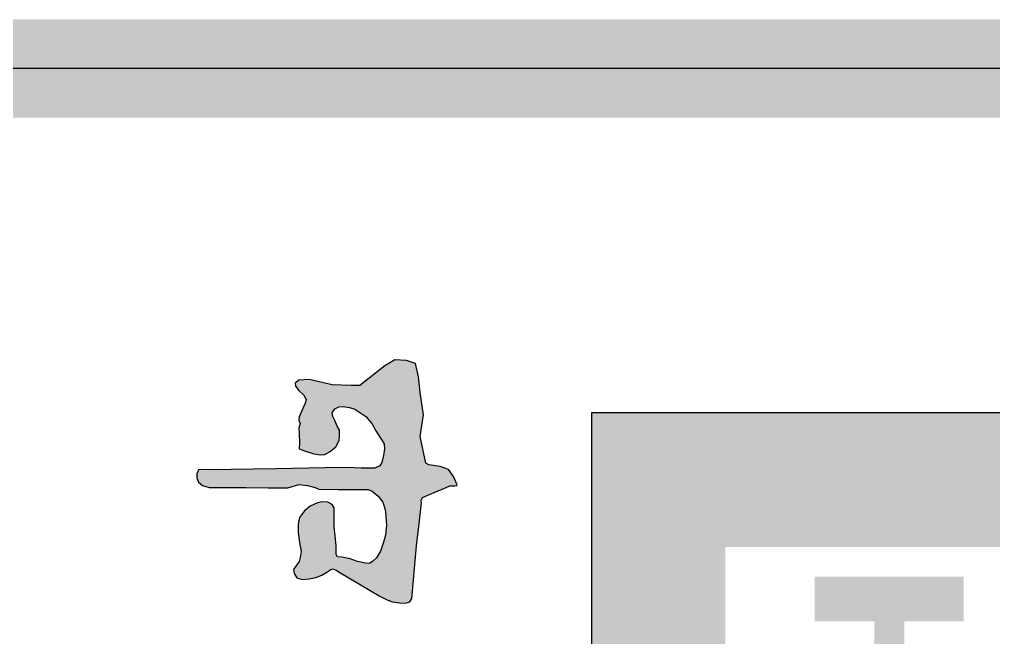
# Model space of a CAD drawing. Extents: x 196430 to 818205, y 904526 to 1974626.
# Drawn here: x 696658 to 698144, y 1838608 to 1839551 of the extents above; entities that cross this region are included whole.
import ezdxf

# ---------------------------------------------------------------- set-up
doc = ezdxf.new("R2010")
doc.units = 0
doc.header["$LTSCALE"] = 1000
doc.header["$MEASUREMENT"] = 0
doc.layers.add('FRAME', color=7, linetype='Continuous')

# ---------------------------------------------------------------- blocks, each defined once
blk = doc.blocks.new('A0')
h = blk.add_hatch(color=256)
h.paths.add_polyline_path([(439903, 457729), (439903, 459229), (438403, 459229), (438403, 457729)])
h.paths.add_polyline_path([(439562.1, 458138.1), (439562.1, 458297.2), (439107.5, 458297.2), (439107.5, 458138.1), (438971.2, 458138.1), (438971.2, 458297.2), (438743.9, 458297.2), (438743.9, 458138.1), (438607.5, 458138.1), (438607.5, 458342.6), (439698.5, 458342.6), (439698.5, 458138.1)], flags=16)
h.paths.add_polyline_path([(439107.5, 457933.5), (438880.3, 457933.5), (438880.3, 457979), (438971.2, 457979), (438971.2, 458047.2), (438743.9, 458047.2), (438743.9, 457979), (438834.8, 457979), (438834.8, 457933.5), (438607.5, 457933.5), (438607.5, 458092.6), (439107.5, 458092.6)], flags=16)
h.paths.add_polyline_path([(439312.1, 458388.1), (439312.1, 458433.5), (439562.1, 458433.5), (439562.1, 458524.5), (438743.9, 458524.5), (438743.9, 458433.5), (439107.5, 458433.5), (439107.5, 458388.1), (438607.5, 458388.1), (438607.5, 458569.9), (439698.5, 458569.9), (439698.5, 458388.1)], flags=16)
h.paths.add_polyline_path([(439312.1, 458615.4), (439312.1, 458660.8), (439562.1, 458660.8), (439562.1, 458774.5), (439107.5, 458774.5), (439107.5, 458615.4), (438607.5, 458615.4), (438607.5, 458819.9), (438834.8, 458819.9), (438834.8, 458774.5), (438743.9, 458774.5), (438743.9, 458660.8), (438971.2, 458660.8), (438971.2, 458819.9), (439698.5, 458819.9), (439698.5, 458615.4)], flags=16)
h.paths.add_polyline_path([(439107.5, 458865.4), (438880.3, 458865.4), (438880.3, 458910.8), (438971.2, 458910.8), (438971.2, 458979), (438743.9, 458979), (438743.9, 458910.8), (438834.8, 458910.8), (438834.8, 458865.4), (438607.5, 458865.4), (438607.5, 459024.5), (439107.5, 459024.5)], flags=16)
at = {"layer": 'FRAME'}
blk.add_hatch(color=256, dxfattribs=at).paths.add_polyline_path([(438135.9, 459026.2), (438139.8, 459055.7), (438143.6, 459091.6), (438143.3, 459095.7), (438145.5, 459099.7), (438163.2, 459107.3), (438181.5, 459115.3), (438187.2, 459117.6), (438194.5, 459117.6), (438197.5, 459118.2), (438198.3, 459119.4), (438192.7, 459132), (438184.9, 459142.7), (438172.4, 459147.1), (438154.8, 459149.9), (438150.6, 459152.4), (438141.7, 459192.7), (438146.6, 459226.2), (438141.5, 459260.1), (438139.3, 459284.1), (438134.5, 459304.2), (438120.9, 459308.9), (438103.1, 459309.7), (438087.7, 459300.6), (438049.5, 459270.5), (438036.6, 459270.5), (438007.5, 459271.8), (437972.1, 459279.8), (437956.6, 459278.7), (437951.1, 459274.3), (437951.5, 459269.9), (437956.8, 459262.9), (437964.2, 459256.1), (437968, 459249.3), (437966.3, 459243.8), (437957.2, 459222.8), (437956.8, 459217.3), (437958.5, 459212.9), (437956.6, 459205.5), (437957, 459197.4), (437957.6, 459183.4), (437957.2, 459173.9), (437965.1, 459171.1), (437979.7, 459166.5), (437989.8, 459164.8), (437996.2, 459165.4), (438004.4, 459170.3), (438012.9, 459177.1), (438018, 459186.8), (438018.8, 459194.2), (438018.4, 459202.7), (438015.2, 459208.8), (438011.4, 459217.5), (438008.7, 459223.5), (438007.2, 459229.2), (438011.6, 459234.9), (438017.8, 459238.1), (438024.2, 459238.7), (438033.7, 459237.4), (438041.9, 459234.7), (438049.6, 459229.6), (438058.7, 459223.4), (438067.8, 459213), (438074.2, 459201.8), (438082.2, 459188.7), (438086.7, 459181.5), (438087.5, 459174.1), (438086, 459164.1), (438083.1, 459153.1), (438080.3, 459148.2), (438072.7, 459144.6), (438051.8, 459144.6), (438030, 459145.8), (437996.3, 459145.1), (437922.5, 459143.4), (437819.2, 459142.2), (437805.9, 459142.7), (437803.4, 459142.3), (437801, 459135.9), (437800.7, 459129.8), (437803.5, 459123.3), (437809.4, 459118.4), (437819.5, 459115.2), (437875.8, 459115.1), (437909.5, 459114.6), (437939.9, 459114.6), (437956.4, 459119.5), (437969.8, 459118.3), (437981.3, 459114.9), (437987, 459112.4), (438016.8, 459111.9), (438052.5, 459112.1), (438062.2, 459112.1), (438068.7, 459109.3), (438077.4, 459102.1), (438084.6, 459092.8), (438088.2, 459081.8), (438089.4, 459071.3), (438090.2, 459057.1), (438088.7, 459042.5), (438085.9, 459031.7), (438081.2, 459018.1), (438075.3, 459008), (438069.4, 459002.6), (438064.2, 458999.2), (438058.3, 458999.5), (438046.3, 459002.1), (438035, 459006.2), (438022.1, 459009), (438015.5, 459009.5), (438013.7, 459012.8), (438013.4, 459026.2), (438011.9, 459041.4), (438010.3, 459055.2), (438010.6, 459066), (438010.3, 459075.5), (438010.3, 459084), (438007.3, 459089.2), (438000.6, 459093), (437992.4, 459093.5), (437984.9, 459092), (437973.9, 459086.8), (437965.2, 459079.4), (437957.4, 459069.6), (437955.4, 459059.4), (437955.4, 459046.5), (437957.4, 459031.1), (437960, 459017.5), (437958.7, 459008.5), (437957.2, 459002.3), (437953.1, 458996.9), (437948.6, 458989.9), (437949.2, 458983.8), (437953.3, 458977.4), (437961.5, 458975), (437972.3, 458975.6), (437982.5, 458977.9), (437991.5, 458981.5), (437999.5, 458985.8), (438007.5, 458991.4), (438013.6, 458989.2), (438019.2, 458985.6), (438051.7, 458966.4), (438079.2, 458950), (438092.3, 458943.3), (438099.6, 458940.6), (438110.1, 458939), (438119.3, 458938.6), (438125.9, 458940.6), (438128.8, 458945.8), (438130.2, 458957.1)])
blk.add_lwpolyline([(438403, 459229), (438403, 457729), (439903, 457729), (439903, 459229)], close=True)
blk.add_line((440428, 459754), (434428, 459754), dxfattribs=at)
at = {"layer": 'FRAME', "const_width": 150}
blk.add_lwpolyline([(434428, 459754), (440428, 459754), (440428, 418054)], dxfattribs=at)
at = {"layer": 'FRAME'}
blk.add_lwpolyline([(438198.3, 459119.4), (438192.7, 459132), (438184.9, 459142.7), (438172.4, 459147.1), (438154.8, 459149.9), (438150.6, 459152.4), (438141.7, 459192.7), (438146.6, 459226.2), (438141.5, 459260.1), (438139.3, 459284.1), (438134.5, 459304.2), (438120.9, 459308.9), (438103.1, 459309.7), (438087.7, 459300.6), (438049.5, 459270.5), (438036.6, 459270.5), (438007.5, 459271.8), (437972.1, 459279.8), (437956.6, 459278.7), (437951.1, 459274.3), (437951.5, 459269.9), (437956.8, 459262.9), (437964.2, 459256.1), (437968, 459249.3), (437966.3, 459243.8), (437957.2, 459222.8), (437956.8, 459217.3), (437958.5, 459212.9), (437956.6, 459205.5), (437957, 459197.4), (437957.6, 459183.4), (437957.2, 459173.9), (437965.1, 459171.1), (437979.7, 459166.5), (437989.8, 459164.8), (437996.2, 459165.4), (438004.4, 459170.3), (438012.9, 459177.1), (438018, 459186.8), (438018.8, 459194.2), (438018.4, 459202.7), (438015.2, 459208.8), (438011.4, 459217.5), (438008.7, 459223.5), (438007.2, 459229.2), (438011.6, 459234.9), (438017.8, 459238.1), (438024.2, 459238.7), (438033.7, 459237.4), (438041.9, 459234.7), (438049.6, 459229.6), (438058.7, 459223.4), (438067.8, 459213), (438074.2, 459201.8), (438082.2, 459188.7), (438086.7, 459181.5), (438087.5, 459174.1), (438086, 459164.1), (438083.1, 459153.1), (438080.3, 459148.2), (438072.7, 459144.6), (438051.8, 459144.6), (438030, 459145.8), (437996.3, 459145.1), (437922.5, 459143.4), (437819.2, 459142.2), (437805.9, 459142.7), (437803.4, 459142.3), (437801, 459135.9), (437800.7, 459129.8), (437803.5, 459123.3), (437809.4, 459118.4), (437819.5, 459115.2), (437875.8, 459115.1), (437909.5, 459114.6), (437939.9, 459114.6), (437956.4, 459119.5), (437969.8, 459118.3), (437981.3, 459114.9), (437987, 459112.4), (438016.8, 459111.9), (438052.5, 459112.1), (438062.2, 459112.1), (438068.7, 459109.3), (438077.4, 459102.1), (438084.6, 459092.8), (438088.2, 459081.8), (438089.4, 459071.3), (438090.2, 459057.1), (438088.7, 459042.5), (438085.9, 459031.7), (438081.2, 459018.1), (438075.3, 459008), (438069.4, 459002.6), (438064.2, 458999.2), (438058.3, 458999.5), (438046.3, 459002.1), (438035, 459006.2), (438022.1, 459009), (438015.5, 459009.5), (438013.7, 459012.8), (438013.4, 459026.2), (438011.9, 459041.4), (438010.3, 459055.2), (438010.6, 459066), (438010.3, 459075.5), (438010.3, 459084), (438007.3, 459089.2), (438000.6, 459093), (437992.4, 459093.5), (437984.9, 459092), (437973.9, 459086.8), (437965.2, 459079.4), (437957.4, 459069.6), (437955.4, 459059.4), (437955.4, 459046.5), (437957.4, 459031.1), (437960, 459017.5), (437958.7, 459008.5), (437957.2, 459002.3), (437953.1, 458996.9), (437948.6, 458989.9), (437949.2, 458983.8), (437953.3, 458977.4), (437961.5, 458975), (437972.3, 458975.6), (437982.5, 458977.9), (437991.5, 458981.5), (437999.5, 458985.8), (438005.4, 458989.9), (438005.4, 458989.9), (438008.7, 458991), (438013.6, 458989.2), (438019.2, 458985.6), (438051.7, 458966.4), (438079.2, 458950), (438092.3, 458943.3), (438099.6, 458940.6), (438110.1, 458939), (438119.3, 458938.6), (438125.9, 458940.6), (438128.8, 458945.8), (438130.2, 458957.1), (438135.9, 459026.2), (438139.8, 459055.7), (438143.6, 459091.6), (438143.3, 459095.7), (438145.5, 459099.7), (438163.2, 459107.3), (438181.5, 459115.3), (438187.2, 459117.6), (438194.5, 459117.6), (438197.5, 459118.2), (438198.3, 459119.4)], dxfattribs=at)

msp = doc.modelspace()

# ---------------------------------------------------------------- block references
at = {"layer": 'FRAME'}
msp.add_blockref('A0', (259127.3, 1379721.8), dxfattribs=at)

doc.saveas('drawing.dxf')
